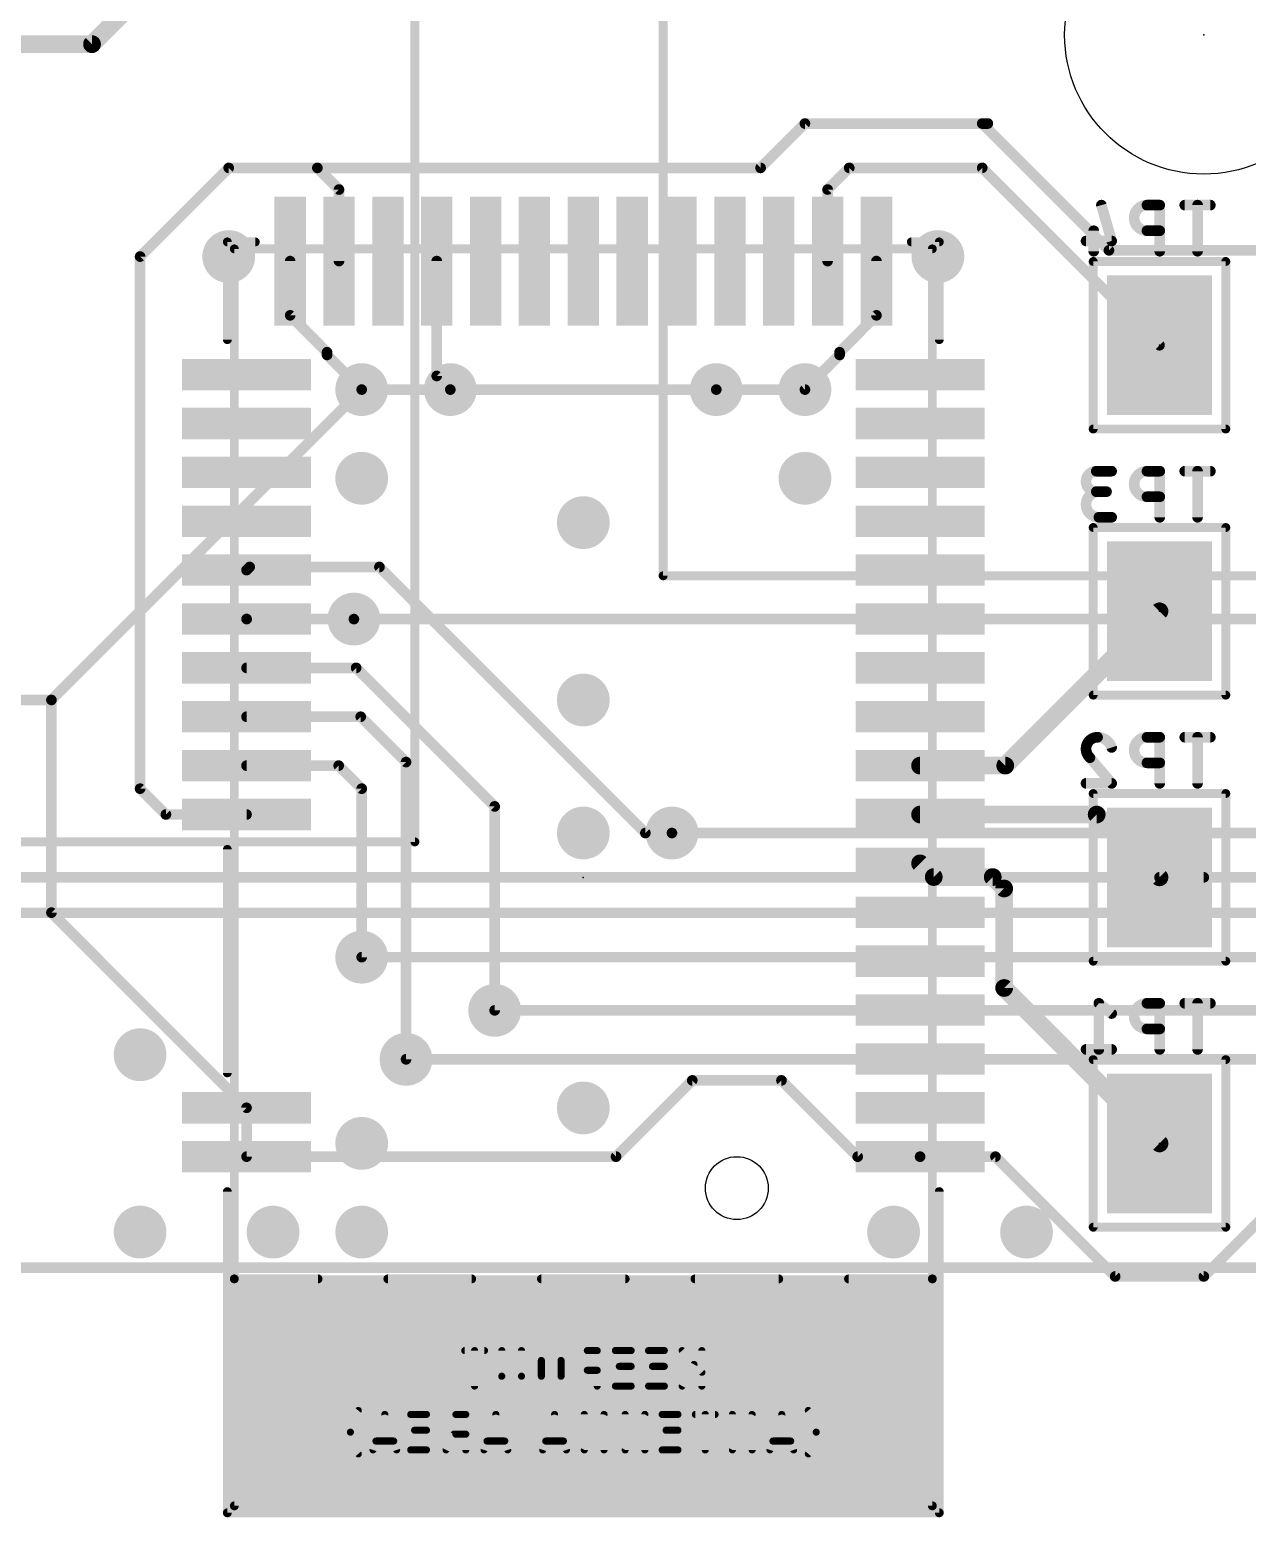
# Model space of a CAD drawing. Extents: x -5 to 151, y -26 to 100.
# Drawn here: x 14.29 to 31.74, y 1 to 22.3 of the extents above; entities that cross this region are included whole.
import ezdxf

# ---------------------------------------------------------------- set-up
doc = ezdxf.new("R2010")
doc.units = 0
for name, color, linetype in [('1', 12, 'CONTINUOUS'), ('16', 132, 'CONTINUOUS'), ('18', 110, 'CONTINUOUS'), ('20', 31, 'CONTINUOUS'), ('22', 253, 'CONTINUOUS'), ('23', 53, 'CONTINUOUS'), ('24', 53, 'CONTINUOUS'), ('26', 253, 'CONTINUOUS'), ('40', 132, 'CONTINUOUS'), ('51', 253, 'CONTINUOUS'), ('52', 253, 'CONTINUOUS')]:
    doc.layers.add(name, color=color, linetype=linetype)

# ---------------------------------------------------------------- blocks, each defined once
blk = doc.blocks.new('RECT')
blk.add_solid([(-0.5, -0.5), (0.5, -0.5), (-0.5, 0.5), (0.5, 0.5)])
blk = doc.blocks.new('ROUNDV')
at = {"const_width": 0.5}
blk.add_lwpolyline([(0, -0.25, 1), (0, 0.25, 1), (0, -0.25)], format="xyb", dxfattribs=at)

msp = doc.modelspace()

# ---------------------------------------------------------------- linework, layer by layer
at = {"layer": '1'}
for points, const_width in [([(16.0084, 22.9137), (15.1863, 22.0917)], 0.254), ([(15.1863, 22.0917), (9.3917, 22.0917)], 0.254), ([(19.05, 17.145), (14.605, 12.7)], 0.1524), ([(18.9384, 13.8584), (32.766, 13.8584)], 0.1524), ([(14.605, 12.7), (4.445, 12.7)], 0.1524), ([(52.451, 10.795), (23.495, 10.795)], 0.1524), ([(3.81, 10.16), (52.07, 10.16)], 0.1524), ([(51.689, 9.652), (3.81, 9.652)], 0.1524), ([(51.435, 9.017), (19.05, 9.017)], 0.1524), ([(51.435, 8.255), (20.955, 8.255)], 0.1524), ([(51.2468, 7.5542), (19.685, 7.5542)], 0.1524)]:
    msp.add_lwpolyline(points, dxfattribs=dict(at, const_width=const_width))
for points, const_width in [([(15.1414, 22.1366, 1), (15.2312, 22.0467)], 0.127), ([(15.1863, 22.0282, 1), (15.1863, 22.1552)], 0.127), ([(19.0769, 17.1181, 1), (19.0231, 17.1719)], 0.0762), ([(18.9384, 13.8965, 1), (18.9384, 13.8203)], 0.0762), ([(14.5781, 12.7269, 1), (14.6319, 12.6731)], 0.0762), ([(14.605, 12.6619, 1), (14.605, 12.7381)], 0.0762), ([(23.495, 10.8331, 1), (23.495, 10.7569)], 0.0762), ([(19.05, 9.0551, 1), (19.05, 8.9789)], 0.0762), ([(20.955, 8.2931, 1), (20.955, 8.2169)], 0.0762), ([(19.685, 7.5923, 1), (19.685, 7.5161)], 0.0762)]:
    msp.add_lwpolyline(points, format="xyb", dxfattribs=dict(at, const_width=const_width))
at = {"layer": '16'}
for points, const_width in [([(24.765, 20.32), (25.4, 20.955)], 0.1524), ([(25.4, 20.955), (27.94, 20.955)], 0.1524), ([(28.0206, 20.955), (27.94, 20.955)], 0.1524), ([(27.94, 20.955), (29.7561, 19.1389)], 0.1524), ([(17.145, 20.32), (15.875, 19.05)], 0.1524), ([(17.145, 20.32), (18.415, 20.32)], 0.1524), ([(18.725, 20.01), (18.415, 20.32)], 0.1524), ([(18.415, 20.32), (24.765, 20.32)], 0.1524), ([(26.035, 20.32), (25.725, 20.01)], 0.1524), ([(27.94, 20.32), (26.035, 20.32)], 0.1524), ([(30.48, 17.78), (27.94, 20.32)], 0.1524), ([(18.725, 18.985), (18.725, 20.01)], 0.1524), ([(25.725, 20.01), (25.725, 18.985)], 0.1524), ([(29.7561, 19.1389), (32.3933, 19.1389)], 0.1524), ([(15.875, 19.05), (15.875, 11.43)], 0.1524), ([(18.025, 18.2083), (18.025, 18.985)], 0.1524), ([(20.125, 17.34), (20.125, 18.985)], 0.1524), ([(26.425, 18.2083), (26.425, 18.985)], 0.1524), ([(18.5536, 17.6797), (18.025, 18.2083)], 0.1524), ([(25.8964, 17.6797), (26.425, 18.2083)], 0.1524), ([(18.5536, 17.6414), (18.5536, 17.6797)], 0.1524), ([(19.05, 17.145), (18.5536, 17.6414)], 0.1524), ([(25.4, 17.145), (25.8964, 17.6414)], 0.1524), ([(25.8964, 17.6414), (25.8964, 17.6797)], 0.1524), ([(20.32, 17.145), (20.125, 17.34)], 0.1524), ([(19.05, 17.145), (20.32, 17.145)], 0.1524), ([(20.32, 17.145), (24.13, 17.145)], 0.1524), ([(24.13, 17.145), (25.4, 17.145)], 0.1524), ([(17.445, 14.605), (17.4, 14.56)], 0.1524), ([(19.304, 14.605), (17.445, 14.605)], 0.1524), ([(23.114, 10.795), (19.304, 14.605)], 0.1524), ([(30.48, 13.97), (28.27, 11.76)], 0.254), ([(17.4016, 13.8584), (17.4, 13.86)], 0.1524), ([(18.9384, 13.8584), (17.4016, 13.8584)], 0.1524), ([(18.971, 13.16), (17.4, 13.16)], 0.1524), ([(20.955, 11.176), (18.971, 13.16)], 0.1524), ([(14.605, 9.655), (14.605, 12.7)], 0.1524), ([(19.036, 12.46), (17.4, 12.46)], 0.1524), ([(19.685, 11.811), (19.036, 12.46)], 0.1524), ([(18.72, 11.76), (17.4, 11.76)], 0.1524), ([(19.05, 11.43), (18.72, 11.76)], 0.1524), ([(19.685, 7.5542), (19.685, 11.811)], 0.1524), ([(28.27, 11.76), (27.05, 11.76)], 0.254), ([(16.245, 11.06), (15.875, 11.43)], 0.1524), ([(19.05, 9.017), (19.05, 11.43)], 0.1524), ([(17.4, 11.06), (16.245, 11.06)], 0.1524), ([(20.955, 8.255), (20.955, 11.176)], 0.1524), ([(29.58, 11.06), (27.05, 11.06)], 0.254), ([(30.48, 10.16), (29.58, 11.06)], 0.254), ([(23.495, 10.795), (23.114, 10.795)], 0.1524), ([(27.2456, 10.1644), (27.05, 10.36)], 0.254), ([(28.0907, 10.1644), (27.2456, 10.1644)], 0.254), ([(28.2544, 10.0007), (28.0907, 10.1644)], 0.254), ([(31.115, 10.16), (30.48, 10.16)], 0.1524), ([(32.0576, 10.16), (30.48, 10.16)], 0.1524), ([(28.2544, 8.5756), (28.2544, 10.0007)], 0.254), ([(17.4, 6.86), (14.605, 9.655)], 0.1524), ([(30.48, 6.35), (28.2544, 8.5756)], 0.254), ([(23.7862, 7.2522), (22.694, 6.16)], 0.1524), ([(25.0638, 7.2522), (23.7862, 7.2522)], 0.1524), ([(26.156, 6.16), (25.0638, 7.2522)], 0.1524), ([(17.4, 6.86), (17.4, 6.16)], 0.1524), ([(33.0835, 6.4135), (31.115, 4.445)], 0.1524), ([(22.694, 6.16), (17.4, 6.16)], 0.1524), ([(27.05, 6.16), (26.156, 6.16)], 0.1524), ([(28.13, 6.16), (27.05, 6.16)], 0.1524), ([(29.845, 4.445), (28.13, 6.16)], 0.1524), ([(0, 4.572), (82.55, 4.572)], 0.1524), ([(31.115, 4.445), (29.845, 4.445)], 0.1524)]:
    msp.add_lwpolyline(points, dxfattribs=dict(at, const_width=const_width))
for points, const_width in [([(25.4, 20.9931, 1), (25.4, 20.9169)], 0.0762), ([(25.4269, 20.9281, 1), (25.3731, 20.9819)], 0.0762), ([(27.94, 20.9931, 1), (27.94, 20.9169)], 0.0762), ([(27.9669, 20.9819, 1), (27.9131, 20.9281)], 0.0762), ([(27.94, 20.9169, 1), (27.94, 20.9931)], 0.0762), ([(28.0206, 20.9169, 1), (28.0206, 20.9931)], 0.0762), ([(17.145, 20.3581, 1), (17.145, 20.2819)], 0.0762), ([(17.1719, 20.2931, 1), (17.1181, 20.3469)], 0.0762), ([(18.415, 20.3581, 1), (18.415, 20.2819)], 0.0762), ([(18.4419, 20.3469, 1), (18.3881, 20.2931)], 0.0762), ([(18.415, 20.2819, 1), (18.415, 20.3581)], 0.0762), ([(24.7381, 20.3469, 1), (24.7919, 20.2931)], 0.0762), ([(24.765, 20.2819, 1), (24.765, 20.3581)], 0.0762), ([(26.035, 20.3581, 1), (26.035, 20.2819)], 0.0762), ([(26.0619, 20.2931, 1), (26.0081, 20.3469)], 0.0762), ([(27.9669, 20.3469, 1), (27.9131, 20.2931)], 0.0762), ([(27.94, 20.2819, 1), (27.94, 20.3581)], 0.0762), ([(18.7631, 20.01, 1), (18.6869, 20.01)], 0.0762), ([(18.6981, 19.9831, 1), (18.7519, 20.0369)], 0.0762), ([(25.7631, 20.01, 1), (25.6869, 20.01)], 0.0762), ([(25.6981, 20.0369, 1), (25.7519, 19.9831)], 0.0762), ([(29.7561, 19.177, 1), (29.7561, 19.1008)], 0.0762), ([(29.7292, 19.112, 1), (29.783, 19.1658)], 0.0762), ([(15.9131, 19.05, 1), (15.8369, 19.05)], 0.0762), ([(15.8481, 19.0769, 1), (15.9019, 19.0231)], 0.0762), ([(18.0631, 18.985, 1), (17.9869, 18.985)], 0.0762), ([(18.6869, 18.985, 1), (18.7631, 18.985)], 0.0762), ([(20.1631, 18.985, 1), (20.0869, 18.985)], 0.0762), ([(25.6869, 18.985, 1), (25.7631, 18.985)], 0.0762), ([(26.4631, 18.985, 1), (26.3869, 18.985)], 0.0762), ([(18.0519, 18.2352, 1), (17.9981, 18.1813)], 0.0762), ([(17.9869, 18.2083, 1), (18.0631, 18.2083)], 0.0762), ([(26.3869, 18.2083, 1), (26.4631, 18.2083)], 0.0762), ([(26.4519, 18.1813, 1), (26.3981, 18.2352)], 0.0762), ([(18.5917, 17.6797, 1), (18.5155, 17.6797)], 0.0762), ([(18.5805, 17.6683, 1), (18.5267, 17.6145)], 0.0762), ([(18.5267, 17.6527, 1), (18.5805, 17.7066)], 0.0762), ([(25.9345, 17.6797, 1), (25.8583, 17.6797)], 0.0762), ([(25.8695, 17.7066, 1), (25.9233, 17.6527)], 0.0762), ([(25.9233, 17.6145, 1), (25.8695, 17.6683)], 0.0762), ([(30.4531, 17.7531, 1), (30.5069, 17.8069)], 0.0762), ([(18.5155, 17.6414, 1), (18.5917, 17.6414)], 0.0762), ([(25.8583, 17.6414, 1), (25.9345, 17.6414)], 0.0762), ([(20.0869, 17.34, 1), (20.1631, 17.34)], 0.0762), ([(20.1519, 17.3669, 1), (20.0981, 17.3131)], 0.0762), ([(19.05, 17.1831, 1), (19.05, 17.1069)], 0.0762), ([(19.0231, 17.1181, 1), (19.0769, 17.1719)], 0.0762), ([(20.32, 17.1831, 1), (20.32, 17.1069)], 0.0762), ([(20.2931, 17.1181, 1), (20.3469, 17.1719)], 0.0762), ([(20.32, 17.1069, 1), (20.32, 17.1831)], 0.0762), ([(24.13, 17.1831, 1), (24.13, 17.1069)], 0.0762), ([(24.13, 17.1069, 1), (24.13, 17.1831)], 0.0762), ([(25.3731, 17.1719, 1), (25.4269, 17.1181)], 0.0762), ([(25.4, 17.1069, 1), (25.4, 17.1831)], 0.0762), ([(17.3731, 14.5869, 1), (17.4269, 14.5331)], 0.0762), ([(17.445, 14.6431, 1), (17.445, 14.5669)], 0.0762), ([(17.4719, 14.5781, 1), (17.4181, 14.6319)], 0.0762), ([(19.3309, 14.6319, 1), (19.2771, 14.5781)], 0.0762), ([(19.304, 14.5669, 1), (19.304, 14.6431)], 0.0762), ([(30.5249, 13.9251, 1), (30.4351, 14.0149)], 0.127), ([(17.4269, 13.8869, 1), (17.3731, 13.8331)], 0.0762), ([(17.4016, 13.8965, 1), (17.4016, 13.8203)], 0.0762), ([(17.3746, 13.8315, 1), (17.4285, 13.8854)], 0.0762), ([(18.9384, 13.8203, 1), (18.9384, 13.8965)], 0.0762), ([(17.4, 13.1981, 1), (17.4, 13.1219)], 0.0762), ([(18.9979, 13.1869, 1), (18.9441, 13.1331)], 0.0762), ([(18.971, 13.1219, 1), (18.971, 13.1981)], 0.0762), ([(14.6431, 12.7, 1), (14.5669, 12.7)], 0.0762), ([(17.4, 12.4981, 1), (17.4, 12.4219)], 0.0762), ([(19.0629, 12.4869, 1), (19.0091, 12.4331)], 0.0762), ([(19.036, 12.4219, 1), (19.036, 12.4981)], 0.0762), ([(17.4, 11.7981, 1), (17.4, 11.7219)], 0.0762), ([(18.7469, 11.7869, 1), (18.6931, 11.7331)], 0.0762), ([(18.72, 11.7219, 1), (18.72, 11.7981)], 0.0762), ([(19.7231, 11.811, 1), (19.6469, 11.811)], 0.0762), ([(19.6581, 11.7841, 1), (19.7119, 11.8379)], 0.0762), ([(27.05, 11.8235, 1), (27.05, 11.6965)], 0.127), ([(28.2251, 11.8049, 1), (28.3149, 11.7151)], 0.127), ([(28.27, 11.6965, 1), (28.27, 11.8235)], 0.127), ([(15.9019, 11.4569, 1), (15.8481, 11.4031)], 0.0762), ([(19.0881, 11.43, 1), (19.0119, 11.43)], 0.0762), ([(15.8369, 11.43, 1), (15.9131, 11.43)], 0.0762), ([(19.0231, 11.4031, 1), (19.0769, 11.4569)], 0.0762), ([(16.245, 11.0981, 1), (16.245, 11.0219)], 0.0762), ([(16.2181, 11.0331, 1), (16.2719, 11.0869)], 0.0762), ([(17.4, 11.0219, 1), (17.4, 11.0981)], 0.0762), ([(20.9931, 11.176, 1), (20.9169, 11.176)], 0.0762), ([(20.9281, 11.1491, 1), (20.9819, 11.2029)], 0.0762), ([(27.05, 11.1235, 1), (27.05, 10.9965)], 0.127), ([(29.6249, 11.1049, 1), (29.5351, 11.0151)], 0.127), ([(29.58, 10.9965, 1), (29.58, 11.1235)], 0.127), ([(23.114, 10.8331, 1), (23.114, 10.7569)], 0.0762), ([(23.495, 10.7569, 1), (23.495, 10.8331)], 0.0762), ([(23.0871, 10.7681, 1), (23.1409, 10.8219)], 0.0762), ([(27.0949, 10.4049, 1), (27.0051, 10.3151)], 0.127), ([(27.2456, 10.2279, 1), (27.2456, 10.1009)], 0.127), ([(27.2007, 10.1195, 1), (27.2905, 10.2093)], 0.127), ([(28.1356, 10.2093, 1), (28.0458, 10.1195)], 0.127), ([(28.0907, 10.1009, 1), (28.0907, 10.2279)], 0.127), ([(30.4351, 10.1151, 1), (30.5249, 10.2049)], 0.127), ([(30.48, 10.1981, 1), (30.48, 10.1219)], 0.0762), ([(30.48, 10.1981, 1), (30.48, 10.1219)], 0.0762), ([(31.115, 10.1219, 1), (31.115, 10.1981)], 0.0762), ([(28.3179, 10.0007, 1), (28.1909, 10.0007)], 0.127), ([(28.2095, 9.9558, 1), (28.2993, 10.0456)], 0.127), ([(14.5669, 9.655, 1), (14.6431, 9.655)], 0.0762), ([(14.6319, 9.6819, 1), (14.5781, 9.6281)], 0.0762), ([(19.0119, 9.017, 1), (19.0881, 9.017)], 0.0762), ([(28.2993, 8.6205, 1), (28.2095, 8.5307)], 0.127), ([(28.1909, 8.5756, 1), (28.3179, 8.5756)], 0.127), ([(20.9169, 8.255, 1), (20.9931, 8.255)], 0.0762), ([(19.6469, 7.5542, 1), (19.7231, 7.5542)], 0.0762), ([(23.7862, 7.2903, 1), (23.7862, 7.2141)], 0.0762), ([(23.8131, 7.2253, 1), (23.7593, 7.2791)], 0.0762), ([(25.0907, 7.2791, 1), (25.0369, 7.2253)], 0.0762), ([(25.0638, 7.2141, 1), (25.0638, 7.2903)], 0.0762), ([(17.4381, 6.86, 1), (17.3619, 6.86)], 0.0762), ([(17.3731, 6.8331, 1), (17.4269, 6.8869)], 0.0762), ([(30.4351, 6.3051, 1), (30.5249, 6.3949)], 0.127), ([(17.4, 6.1981, 1), (17.4, 6.1219)], 0.0762), ([(17.3619, 6.16, 1), (17.4381, 6.16)], 0.0762), ([(22.6671, 6.1869, 1), (22.7209, 6.1331)], 0.0762), ([(22.694, 6.1219, 1), (22.694, 6.1981)], 0.0762), ([(26.156, 6.1981, 1), (26.156, 6.1219)], 0.0762), ([(26.1291, 6.1331, 1), (26.1829, 6.1869)], 0.0762), ([(27.05, 6.1981, 1), (27.05, 6.1219)], 0.0762), ([(27.05, 6.1219, 1), (27.05, 6.1981)], 0.0762), ([(28.1569, 6.1869, 1), (28.1031, 6.1331)], 0.0762), ([(28.13, 6.1219, 1), (28.13, 6.1981)], 0.0762), ([(29.845, 4.4831, 1), (29.845, 4.4069)], 0.0762), ([(29.8181, 4.4181, 1), (29.8719, 4.4719)], 0.0762), ([(31.0881, 4.4719, 1), (31.1419, 4.4181)], 0.0762), ([(31.115, 4.4069, 1), (31.115, 4.4831)], 0.0762)]:
    msp.add_lwpolyline(points, format="xyb", dxfattribs=dict(at, const_width=const_width))
at = {"layer": '20'}
for centre, radius in [((31.115, 22.225), 1.9939), ((24.425, 5.71), 0.45)]:
    msp.add_circle(centre, radius, dxfattribs=at)
at = {"layer": '22', "const_width": 0.127}
for points in [[(17.125, 17.86), (17.125, 19.26)], [(17.125, 19.26), (17.525, 19.26)], [(26.925, 19.26), (27.325, 19.26)], [(27.325, 19.26), (27.325, 17.86)], [(31.43, 18.98), (29.53, 18.98)], [(29.53, 18.98), (29.53, 16.58)], [(31.43, 16.58), (31.43, 18.98)], [(29.53, 16.58), (31.43, 16.58)], [(31.43, 15.17), (29.53, 15.17)], [(29.53, 15.17), (29.53, 12.77)], [(31.43, 12.77), (31.43, 15.17)], [(29.53, 12.77), (31.43, 12.77)], [(31.43, 11.36), (29.53, 11.36)], [(29.53, 11.36), (29.53, 8.96)], [(31.43, 8.96), (31.43, 11.36)], [(17.125, 7.36), (17.125, 10.56)], [(29.53, 8.96), (31.43, 8.96)], [(31.43, 7.55), (29.53, 7.55)], [(29.53, 7.55), (29.53, 5.15)], [(31.43, 5.15), (31.43, 7.55)], [(17.125, 5.66), (17.125, 1.06)], [(27.325, 1.06), (27.325, 5.66)], [(29.53, 5.15), (31.43, 5.15)], [(17.125, 1.06), (27.325, 1.06)]]:
    msp.add_lwpolyline(points, dxfattribs=at)
at = {"layer": '22', "const_width": 0.0635}
for points in [[(17.125, 19.2918, 1), (17.125, 19.2283)], [(17.1567, 19.26, 1), (17.0933, 19.26)], [(17.525, 19.2283, 1), (17.525, 19.2918)], [(26.925, 19.2918, 1), (26.925, 19.2283)], [(27.3568, 19.26, 1), (27.2933, 19.26)], [(27.325, 19.2283, 1), (27.325, 19.2918)], [(29.53, 19.0117, 1), (29.53, 18.9483)], [(29.5617, 18.98, 1), (29.4983, 18.98)], [(31.4618, 18.98, 1), (31.3983, 18.98)], [(31.43, 18.9483, 1), (31.43, 19.0117)], [(17.0933, 17.86, 1), (17.1567, 17.86)], [(27.2933, 17.86, 1), (27.3568, 17.86)], [(29.53, 16.6118, 1), (29.53, 16.5483)], [(31.43, 16.5483, 1), (31.43, 16.6118)], [(29.4983, 16.58, 1), (29.5617, 16.58)], [(31.3983, 16.58, 1), (31.4618, 16.58)], [(29.53, 15.2018, 1), (29.53, 15.1382)], [(29.5617, 15.17, 1), (29.4983, 15.17)], [(31.4618, 15.17, 1), (31.3983, 15.17)], [(31.43, 15.1382, 1), (31.43, 15.2018)], [(29.53, 12.8018, 1), (29.53, 12.7383)], [(29.4983, 12.77, 1), (29.5617, 12.77)], [(31.3983, 12.77, 1), (31.4618, 12.77)], [(31.43, 12.7383, 1), (31.43, 12.8018)], [(29.53, 11.3918, 1), (29.53, 11.3283)], [(29.5617, 11.36, 1), (29.4983, 11.36)], [(31.4618, 11.36, 1), (31.3983, 11.36)], [(31.43, 11.3283, 1), (31.43, 11.3918)], [(17.1567, 10.56, 1), (17.0933, 10.56)], [(29.53, 8.9918, 1), (29.53, 8.9283)], [(29.4983, 8.96, 1), (29.5617, 8.96)], [(31.3983, 8.96, 1), (31.4618, 8.96)], [(31.43, 8.9283, 1), (31.43, 8.9918)], [(29.53, 7.5818, 1), (29.53, 7.5183)], [(29.5617, 7.55, 1), (29.4983, 7.55)], [(31.4618, 7.55, 1), (31.3983, 7.55)], [(31.43, 7.5183, 1), (31.43, 7.5818)], [(17.0933, 7.36, 1), (17.1567, 7.36)], [(17.1567, 5.66, 1), (17.0933, 5.66)], [(27.3568, 5.66, 1), (27.2933, 5.66)], [(29.53, 5.1818, 1), (29.53, 5.1183)], [(29.4983, 5.15, 1), (29.5617, 5.15)], [(31.3983, 5.15, 1), (31.4618, 5.15)], [(31.43, 5.1183, 1), (31.43, 5.1818)], [(17.125, 1.0917, 1), (17.125, 1.0283)], [(17.0933, 1.06, 1), (17.1567, 1.06)], [(27.2933, 1.06, 1), (27.3568, 1.06)], [(27.325, 1.0283, 1), (27.325, 1.0917)]]:
    msp.add_lwpolyline(points, format="xyb", dxfattribs=at)
at = {"layer": '23'}
msp.add_point((31.115, 22.225), dxfattribs=at)
at = {"layer": '24'}
for p in [(30.48, 17.78), (30.48, 13.97), (22.225, 10.16), (30.48, 10.16), (30.48, 6.35)]:
    msp.add_point(p, dxfattribs=at)
at = {"layer": '26'}
for points, const_width in [([(29.6844, 19.7971, 1), (29.6111, 19.7761)], 0.0762), ([(30.3001, 19.7866, 1), (30.3001, 19.4197)], 0.1524), ([(30.3001, 19.8247, 1), (30.3001, 19.7485)], 0.0762), ([(30.3001, 19.7485, 1), (30.3001, 19.8247)], 0.0762), ([(30.5216, 19.7866, 1), (30.4454, 19.7866)], 0.0762), ([(30.4835, 19.7485, 1), (30.4835, 19.8247)], 0.0762), ([(30.8419, 19.8247, 1), (30.8419, 19.7485)], 0.0762), ([(31.0635, 19.7866, 1), (30.9873, 19.7866)], 0.0762), ([(31.2088, 19.7485, 1), (31.2088, 19.8247)], 0.0762), ([(29.5758, 19.4197, 1), (29.4996, 19.4197)], 0.0762), ([(30.3001, 19.4578, 1), (30.3001, 19.3816)], 0.0762), ([(30.3001, 19.3816, 1), (30.3001, 19.4578)], 0.0762), ([(30.4835, 19.3816, 1), (30.4835, 19.4578)], 0.0762), ([(29.4276, 19.3111, 1), (29.4276, 19.2349)], 0.0762), ([(29.7579, 19.2625, 1), (29.8312, 19.2834)], 0.0762), ([(29.7945, 19.2349, 1), (29.7945, 19.3111)], 0.0762), ([(29.4996, 19.1262, 1), (29.5758, 19.1262)], 0.0762), ([(30.4454, 19.1262, 1), (30.5216, 19.1262)], 0.0762), ([(30.9873, 19.1262, 1), (31.0635, 19.1262)], 0.0762), ([(29.5744, 15.9766, 1), (29.5744, 15.6831)], 0.1524), ([(29.5744, 16.0147, 1), (29.5744, 15.9385)], 0.0762), ([(29.5744, 15.9385, 1), (29.5744, 16.0147)], 0.0762), ([(29.7945, 15.9385, 1), (29.7945, 16.0147)], 0.0762), ([(30.3001, 15.9766, 1), (30.3001, 15.6097)], 0.1524), ([(30.3001, 16.0147, 1), (30.3001, 15.9385)], 0.0762), ([(30.3001, 15.9385, 1), (30.3001, 16.0147)], 0.0762), ([(30.5216, 15.9766, 1), (30.4454, 15.9766)], 0.0762), ([(30.4835, 15.9385, 1), (30.4835, 16.0147)], 0.0762), ([(30.8419, 16.0147, 1), (30.8419, 15.9385)], 0.0762), ([(31.0635, 15.9766, 1), (30.9873, 15.9766)], 0.0762), ([(31.2088, 15.9385, 1), (31.2088, 16.0147)], 0.0762), ([(29.6111, 15.6831, 1), (29.6111, 15.3162)], 0.1524), ([(29.5744, 15.7212, 1), (29.5744, 15.645)], 0.0762), ([(29.5744, 15.645, 1), (29.5744, 15.7212)], 0.0762), ([(29.6111, 15.645, 1), (29.6111, 15.7212)], 0.0762), ([(29.7212, 15.645, 1), (29.7212, 15.7212)], 0.0762), ([(30.3001, 15.6478, 1), (30.3001, 15.5716)], 0.0762), ([(30.3001, 15.5716, 1), (30.3001, 15.6478)], 0.0762), ([(30.4835, 15.5716, 1), (30.4835, 15.6478)], 0.0762), ([(29.6111, 15.3543, 1), (29.6111, 15.2781)], 0.0762), ([(29.6111, 15.2781, 1), (29.6111, 15.3543)], 0.0762), ([(29.7945, 15.2781, 1), (29.7945, 15.3543)], 0.0762), ([(30.4454, 15.3162, 1), (30.5216, 15.3162)], 0.0762), ([(30.9873, 15.3162, 1), (31.0635, 15.3162)], 0.0762), ([(29.5927, 12.1666, 0.4142), (29.4276, 12.0015)], 0.1524), ([(29.7945, 12.0198, 0.3252), (29.5927, 12.1666)], 0.1524), ([(29.5927, 12.2047, 1), (29.5927, 12.1285)], 0.0762), ([(29.5927, 12.1285, 1), (29.5927, 12.2047)], 0.0762), ([(30.3001, 12.1666, 1), (30.3001, 11.7997)], 0.1524), ([(30.3001, 12.2047, 1), (30.3001, 12.1285)], 0.0762), ([(30.3001, 12.1285, 1), (30.3001, 12.2047)], 0.0762), ([(30.5216, 12.1666, 1), (30.4454, 12.1666)], 0.0762), ([(30.4835, 12.1285, 1), (30.4835, 12.2047)], 0.0762), ([(30.8419, 12.2047, 1), (30.8419, 12.1285)], 0.0762), ([(31.0635, 12.1666, 1), (30.9873, 12.1666)], 0.0762), ([(31.2088, 12.1285, 1), (31.2088, 12.2047)], 0.0762), ([(29.4276, 12.0015, 0.2053), (29.4827, 11.8731)], 0.1524), ([(29.4657, 12.0015, 1), (29.3895, 12.0015)], 0.0762), ([(29.3895, 12.0015, 1), (29.4657, 12.0015)], 0.0762), ([(29.5117, 11.8978, 1), (29.4536, 11.8484)], 0.0762), ([(29.4564, 11.8455, 1), (29.509, 11.9007)], 0.0762), ([(29.7583, 12.0081, 1), (29.8308, 12.0316)], 0.0762), ([(30.3001, 11.8378, 1), (30.3001, 11.7616)], 0.0762), ([(30.3001, 11.7616, 1), (30.3001, 11.8378)], 0.0762), ([(30.4835, 11.7616, 1), (30.4835, 11.8378)], 0.0762), ([(29.4276, 11.5443, 1), (29.4276, 11.4681)], 0.0762), ([(29.7655, 11.4815, 1), (29.8236, 11.5309)], 0.0762), ([(29.7945, 11.4681, 1), (29.7945, 11.5443)], 0.0762), ([(30.4454, 11.5062, 1), (30.5216, 11.5062)], 0.0762), ([(30.9873, 11.5062, 1), (31.0635, 11.5062)], 0.0762), ([(29.6349, 8.3864, 1), (29.5873, 8.3268)], 0.0762), ([(29.6492, 8.3566, 1), (29.573, 8.3566)], 0.0762), ([(30.3001, 8.3566, 1), (30.3001, 7.9897)], 0.1524), ([(30.3001, 8.3947, 1), (30.3001, 8.3185)], 0.0762), ([(30.3001, 8.3185, 1), (30.3001, 8.3947)], 0.0762), ([(30.5216, 8.3566, 1), (30.4454, 8.3566)], 0.0762), ([(30.4835, 8.3185, 1), (30.4835, 8.3947)], 0.0762), ([(30.8419, 8.3947, 1), (30.8419, 8.3185)], 0.0762), ([(31.0635, 8.3566, 1), (30.9873, 8.3566)], 0.0762), ([(31.2088, 8.3185, 1), (31.2088, 8.3947)], 0.0762), ([(29.7707, 8.1801, 1), (29.8183, 8.2396)], 0.0762), ([(30.3001, 8.0278, 1), (30.3001, 7.9516)], 0.0762), ([(30.3001, 7.9516, 1), (30.3001, 8.0278)], 0.0762), ([(30.4835, 7.9516, 1), (30.4835, 8.0278)], 0.0762), ([(29.4276, 7.7343, 1), (29.4276, 7.6581)], 0.0762), ([(29.573, 7.6962, 1), (29.6492, 7.6962)], 0.0762), ([(29.7945, 7.6581, 1), (29.7945, 7.7343)], 0.0762), ([(30.4454, 7.6962, 1), (30.5216, 7.6962)], 0.0762), ([(30.9873, 7.6962, 1), (31.0635, 7.6962)], 0.0762)]:
    msp.add_lwpolyline(points, format="xyb", dxfattribs=dict(at, const_width=const_width))
at = {"layer": '26', "const_width": 0.1524}
for points in [[(29.6478, 19.7866), (29.7945, 19.273)], [(30.4835, 19.7866), (30.3001, 19.7866)], [(30.4835, 19.1262), (30.4835, 19.7866)], [(31.2088, 19.7866), (30.8419, 19.7866)], [(31.0254, 19.1262), (31.0254, 19.7866)], [(29.5377, 19.4197), (29.5377, 19.1262)], [(30.3001, 19.4197), (30.4835, 19.4197)], [(29.7945, 19.273), (29.4276, 19.273)], [(29.7945, 15.9766), (29.5744, 15.9766)], [(30.4835, 15.9766), (30.3001, 15.9766)], [(30.4835, 15.3162), (30.4835, 15.9766)], [(31.2088, 15.9766), (30.8419, 15.9766)], [(31.0254, 15.3162), (31.0254, 15.9766)], [(29.5744, 15.6831), (29.7212, 15.6831)], [(30.3001, 15.6097), (30.4835, 15.6097)], [(29.7945, 15.3162), (29.6111, 15.3162)], [(30.4835, 12.1666), (30.3001, 12.1666)], [(30.4835, 11.5062), (30.4835, 12.1666)], [(31.2088, 12.1666), (30.8419, 12.1666)], [(31.0254, 11.5062), (31.0254, 12.1666)], [(29.4827, 11.8731), (29.7945, 11.5062)], [(30.3001, 11.7997), (30.4835, 11.7997)], [(29.7945, 11.5062), (29.4276, 11.5062)], [(29.7945, 8.2098), (29.6111, 8.3566)], [(29.6111, 8.3566), (29.6111, 7.6962)], [(30.4835, 8.3566), (30.3001, 8.3566)], [(30.4835, 7.6962), (30.4835, 8.3566)], [(31.2088, 8.3566), (30.8419, 8.3566)], [(31.0254, 7.6962), (31.0254, 8.3566)], [(30.3001, 7.9897), (30.4835, 7.9897)], [(29.7945, 7.6962), (29.4276, 7.6962)]]:
    msp.add_lwpolyline(points, dxfattribs=at)
at = {"layer": '51', "const_width": 0.127}
for points in [[(23.368, 14.478), (23.368, 29.972)], [(19.812, 26.162), (19.812, 10.668)], [(38.862, 14.478), (23.368, 14.478)], [(19.812, 10.668), (4.318, 10.668)]]:
    msp.add_lwpolyline(points, dxfattribs=at)
at = {"layer": '51', "const_width": 0.0635}
for points in [[(23.368, 14.5098, 1), (23.368, 14.4463)], [(23.3363, 14.478, 1), (23.3998, 14.478)], [(19.7803, 10.668, 1), (19.8438, 10.668)], [(19.812, 10.6363, 1), (19.812, 10.6998)]]:
    msp.add_lwpolyline(points, format="xyb", dxfattribs=at)
at = {"layer": '52'}
for points, const_width in [([(27.225, 19.16), (17.225, 19.16)], 0.127), ([(17.225, 19.16), (17.225, 4.41)], 0.127), ([(27.225, 4.41), (27.225, 19.16)], 0.127), ([(17.225, 4.41), (17.225, 1.16)], 0.127), ([(17.225, 4.41), (18.425, 4.41)], 0.127), ([(19.425, 4.41), (20.625, 4.41)], 0.127), ([(21.625, 4.41), (22.825, 4.41)], 0.127), ([(23.825, 4.41), (25.025, 4.41)], 0.127), ([(26.025, 4.41), (27.225, 4.41)], 0.127), ([(27.225, 1.16), (27.225, 4.41)], 0.127), ([(20.8088, 3.3832), (20.5265, 3.3832)], 0.1016), ([(20.6677, 2.8752), (20.6677, 3.3832)], 0.1016), ([(21.0569, 3.0163), (21.0569, 3.3832)], 0.1016), ([(21.3391, 3.3832), (21.3391, 3.0163)], 0.1016), ([(22.4239, 3.3832), (22.2827, 3.3832)], 0.1016), ([(22.4239, 2.8752), (22.4239, 3.3832)], 0.1016), ([(22.9102, 3.3832), (22.6844, 3.3832)], 0.1016), ([(22.9102, 2.8752), (22.9102, 3.3832)], 0.1016), ([(23.3857, 3.3832), (23.1599, 3.3832)], 0.1016), ([(23.3857, 2.8752), (23.3857, 3.3832)], 0.1016), ([(23.6412, 3.3832), (23.9235, 3.0728)], 0.1016), ([(23.9235, 2.8752), (23.9235, 3.3832)], 0.1016), ([(21.6238, 3.2421), (21.6238, 3.0163)], 0.1016), ([(21.906, 3.0163), (21.906, 3.2421)], 0.1016), ([(22.9102, 3.1574), (22.7409, 3.1574)], 0.1016), ([(23.3857, 3.1574), (23.2164, 3.1574)], 0.1016), ([(23.6412, 2.8752), (23.8106, 3.1856)], 0.1016), ([(22.2827, 3.101), (22.4239, 3.101)], 0.1016), ([(22.6844, 2.8752), (22.9102, 2.8752)], 0.1016), ([(23.1599, 2.8752), (23.3857, 2.8752)], 0.1016), ([(19.3812, 2.4688), (19.2119, 1.9608)], 0.1016), ([(19.5506, 1.9608), (19.3812, 2.4688)], 0.1016), ([(19.9779, 2.4688), (19.7521, 2.4688)], 0.1016), ([(19.9779, 1.9608), (19.9779, 2.4688)], 0.1016), ([(20.541, 2.4688), (20.3999, 2.4688)], 0.1016), ([(20.541, 1.9608), (20.541, 2.4688)], 0.1016), ([(20.9723, 2.4688), (20.8029, 1.9608)], 0.1016), ([(21.1416, 1.9608), (20.9723, 2.4688)], 0.1016), ([(21.8135, 2.4688), (21.6442, 1.9608)], 0.1016), ([(21.9829, 1.9608), (21.8135, 2.4688)], 0.1016), ([(22.5216, 2.4688), (22.2393, 1.9608)], 0.1016), ([(22.2393, 1.9608), (22.2393, 2.4688)], 0.1016), ([(22.5216, 1.9608), (22.5216, 2.4688)], 0.1016), ([(23.1068, 2.4688), (22.8246, 1.9608)], 0.1016), ([(22.8246, 1.9608), (22.8246, 2.4688)], 0.1016), ([(23.1068, 1.9608), (23.1068, 2.4688)], 0.1016), ([(23.5806, 2.4688), (23.3548, 2.4688)], 0.1016), ([(23.5806, 1.9608), (23.5806, 2.4688)], 0.1016), ([(24.1126, 2.4688), (23.8304, 2.4688)], 0.1016), ([(23.9715, 1.9608), (23.9715, 2.4688)], 0.1016), ([(24.643, 2.4688), (24.3607, 1.9608)], 0.1016), ([(24.3607, 1.9608), (24.3607, 2.4688)], 0.1016), ([(24.643, 1.9608), (24.643, 2.4688)], 0.1016), ([(25.0688, 2.4688), (24.8994, 1.9608)], 0.1016), ([(25.2381, 1.9608), (25.0688, 2.4688)], 0.1016), ([(19.2542, 2.0878), (19.5082, 2.0878)], 0.1016), ([(19.9779, 2.243), (19.8085, 2.243)], 0.1016), ([(20.2588, 1.9608), (20.3717, 2.1866)], 0.1016), ([(20.3999, 2.1866), (20.541, 2.1866)], 0.1016), ([(20.8453, 2.0878), (21.0993, 2.0878)], 0.1016), ([(21.6865, 2.0878), (21.9405, 2.0878)], 0.1016), ([(23.5806, 2.243), (23.4113, 2.243)], 0.1016), ([(24.9418, 2.0878), (25.1958, 2.0878)], 0.1016), ([(19.7521, 1.9608), (19.9779, 1.9608)], 0.1016), ([(23.3548, 1.9608), (23.5806, 1.9608)], 0.1016), ([(17.225, 1.16), (27.225, 1.16)], 0.127)]:
    msp.add_lwpolyline(points, dxfattribs=dict(at, const_width=const_width))
for points, const_width in [([(17.2568, 19.16, 1), (17.1933, 19.16)], 0.0635), ([(17.225, 19.1917, 1), (17.225, 19.1283)], 0.0635), ([(27.2568, 19.16, 1), (27.1933, 19.16)], 0.0635), ([(27.225, 19.1283, 1), (27.225, 19.1917)], 0.0635), ([(17.2568, 4.41, 1), (17.1933, 4.41)], 0.0635), ([(17.225, 4.4417, 1), (17.225, 4.3783)], 0.0635), ([(18.425, 4.3783, 1), (18.425, 4.4417)], 0.0635), ([(19.425, 4.4417, 1), (19.425, 4.3783)], 0.0635), ([(20.625, 4.3783, 1), (20.625, 4.4417)], 0.0635), ([(21.625, 4.4417, 1), (21.625, 4.3783)], 0.0635), ([(22.825, 4.3783, 1), (22.825, 4.4417)], 0.0635), ([(23.825, 4.4417, 1), (23.825, 4.3783)], 0.0635), ([(25.025, 4.3783, 1), (25.025, 4.4417)], 0.0635), ([(26.025, 4.4417, 1), (26.025, 4.3783)], 0.0635), ([(27.2568, 4.41, 1), (27.1933, 4.41)], 0.0635), ([(27.225, 4.3783, 1), (27.225, 4.4417)], 0.0635), ([(17.1933, 4.41, 1), (17.2568, 4.41)], 0.0635), ([(27.1933, 4.41, 1), (27.2568, 4.41)], 0.0635), ([(20.5265, 3.4086, 1), (20.5265, 3.3578)], 0.0508), ([(20.6931, 3.3832, 1), (20.6423, 3.3832)], 0.0508), ([(20.8088, 3.3578, 1), (20.8088, 3.4086)], 0.0508), ([(21.0823, 3.3832, 1), (21.0315, 3.3832)], 0.0508), ([(21.3645, 3.3832, 1), (21.3137, 3.3832)], 0.0508), ([(21.906, 3.2421, 1), (21.6238, 3.2421)], 0.1016), ([(22.2827, 3.3832, 1), (22.2827, 3.101)], 0.1016), ([(22.2827, 3.4086, 1), (22.2827, 3.3578)], 0.0508), ([(22.2827, 3.3578, 1), (22.2827, 3.4086)], 0.0508), ([(22.4493, 3.3832, 1), (22.3985, 3.3832)], 0.0508), ([(22.4239, 3.3578, 1), (22.4239, 3.4086)], 0.0508), ([(22.6844, 3.4086, 1), (22.6844, 3.3578)], 0.0508), ([(22.9356, 3.3832, 1), (22.8848, 3.3832)], 0.0508), ([(22.9102, 3.3578, 1), (22.9102, 3.4086)], 0.0508), ([(23.1599, 3.4086, 1), (23.1599, 3.3578)], 0.0508), ([(23.4111, 3.3832, 1), (23.3603, 3.3832)], 0.0508), ([(23.3857, 3.3578, 1), (23.3857, 3.4086)], 0.0508), ([(23.66, 3.4003, 1), (23.6224, 3.3661)], 0.0508), ([(23.9489, 3.3832, 1), (23.8981, 3.3832)], 0.0508), ([(21.6492, 3.2421, 1), (21.5984, 3.2421)], 0.0508), ([(21.5984, 3.2421, 1), (21.6492, 3.2421)], 0.0508), ([(21.9314, 3.2421, 1), (21.8806, 3.2421)], 0.0508), ([(21.8806, 3.2421, 1), (21.9314, 3.2421)], 0.0508), ([(22.7409, 3.1828, 1), (22.7409, 3.132)], 0.0508), ([(22.9102, 3.132, 1), (22.9102, 3.1828)], 0.0508), ([(23.2164, 3.1828, 1), (23.2164, 3.132)], 0.0508), ([(23.3857, 3.132, 1), (23.3857, 3.1828)], 0.0508), ([(23.8329, 3.1735, 1), (23.7883, 3.1978)], 0.0508), ([(21.0569, 3.0163, 1), (21.3391, 3.0163)], 0.1016), ([(21.0823, 3.0163, 1), (21.0315, 3.0163)], 0.0508), ([(21.0315, 3.0163, 1), (21.0823, 3.0163)], 0.0508), ([(21.3645, 3.0163, 1), (21.3137, 3.0163)], 0.0508), ([(21.3137, 3.0163, 1), (21.3645, 3.0163)], 0.0508), ([(21.6238, 3.0163, 1), (21.906, 3.0163)], 0.1016), ([(21.6492, 3.0163, 1), (21.5984, 3.0163)], 0.0508), ([(21.5984, 3.0163, 1), (21.6492, 3.0163)], 0.0508), ([(21.9314, 3.0163, 1), (21.8806, 3.0163)], 0.0508), ([(21.8806, 3.0163, 1), (21.9314, 3.0163)], 0.0508), ([(22.2827, 3.1264, 1), (22.2827, 3.0756)], 0.0508), ([(22.2827, 3.0756, 1), (22.2827, 3.1264)], 0.0508), ([(22.4239, 3.0756, 1), (22.4239, 3.1264)], 0.0508), ([(23.9047, 3.0557, 1), (23.9423, 3.0898)], 0.0508), ([(20.6423, 2.8752, 1), (20.6931, 2.8752)], 0.0508), ([(22.3985, 2.8752, 1), (22.4493, 2.8752)], 0.0508), ([(22.6844, 2.9006, 1), (22.6844, 2.8498)], 0.0508), ([(22.8848, 2.8752, 1), (22.9356, 2.8752)], 0.0508), ([(22.9102, 2.8498, 1), (22.9102, 2.9006)], 0.0508), ([(23.1599, 2.9006, 1), (23.1599, 2.8498)], 0.0508), ([(23.3603, 2.8752, 1), (23.4111, 2.8752)], 0.0508), ([(23.3857, 2.8498, 1), (23.3857, 2.9006)], 0.0508), ([(23.6189, 2.8874, 1), (23.6635, 2.863)], 0.0508), ([(23.8981, 2.8752, 1), (23.9489, 2.8752)], 0.0508), ([(19.0009, 2.5252, 0.1762), (18.888, 2.2148)], 0.1016), ([(19.0204, 2.5089, 1), (18.9815, 2.5416)], 0.0508), ([(25.4685, 2.5416, 1), (25.4296, 2.5089)], 0.0508), ([(25.5619, 2.2148, 0.1762), (25.4491, 2.5252)], 0.1016), ([(19.4053, 2.4768, 1), (19.3571, 2.4608)], 0.0508), ([(19.4053, 2.4608, 1), (19.3571, 2.4768)], 0.0508), ([(19.7521, 2.4942, 1), (19.7521, 2.4434)], 0.0508), ([(20.0033, 2.4688, 1), (19.9525, 2.4688)], 0.0508), ([(19.9779, 2.4434, 1), (19.9779, 2.4942)], 0.0508), ([(20.3999, 2.4688, 1), (20.3999, 2.1866)], 0.1016), ([(20.3999, 2.4942, 1), (20.3999, 2.4434)], 0.0508), ([(20.3999, 2.4434, 1), (20.3999, 2.4942)], 0.0508), ([(20.5664, 2.4688, 1), (20.5156, 2.4688)], 0.0508), ([(20.541, 2.4434, 1), (20.541, 2.4942)], 0.0508), ([(20.9964, 2.4768, 1), (20.9482, 2.4608)], 0.0508), ([(20.9964, 2.4608, 1), (20.9482, 2.4768)], 0.0508), ([(21.8376, 2.4768, 1), (21.7894, 2.4608)], 0.0508), ([(21.8376, 2.4608, 1), (21.7894, 2.4768)], 0.0508), ([(22.2647, 2.4688, 1), (22.2139, 2.4688)], 0.0508), ([(22.547, 2.4688, 1), (22.4962, 2.4688)], 0.0508), ([(22.5438, 2.4565, 1), (22.4994, 2.4811)], 0.0508), ([(22.85, 2.4688, 1), (22.7992, 2.4688)], 0.0508), ([(23.1322, 2.4688, 1), (23.0814, 2.4688)], 0.0508), ([(23.129, 2.4565, 1), (23.0846, 2.4811)], 0.0508), ([(23.3548, 2.4942, 1), (23.3548, 2.4434)], 0.0508), ([(23.606, 2.4688, 1), (23.5552, 2.4688)], 0.0508), ([(23.5806, 2.4434, 1), (23.5806, 2.4942)], 0.0508), ([(23.8304, 2.4942, 1), (23.8304, 2.4434)], 0.0508), ([(23.9969, 2.4688, 1), (23.9461, 2.4688)], 0.0508), ([(24.1126, 2.4434, 1), (24.1126, 2.4942)], 0.0508), ([(24.3861, 2.4688, 1), (24.3353, 2.4688)], 0.0508), ([(24.6684, 2.4688, 1), (24.6176, 2.4688)], 0.0508), ([(24.6652, 2.4565, 1), (24.6208, 2.4811)], 0.0508), ([(25.0929, 2.4768, 1), (25.0447, 2.4608)], 0.0508), ([(25.0929, 2.4608, 1), (25.0447, 2.4768)], 0.0508), ([(18.888, 2.2148, 0.1762), (19.0009, 1.9044)], 0.1016), ([(18.9134, 2.2148, 1), (18.8627, 2.2148)], 0.0508), ([(18.8627, 2.2148, 1), (18.9134, 2.2148)], 0.0508), ([(19.2542, 2.1132, 1), (19.2542, 2.0624)], 0.0508), ([(19.5082, 2.0624, 1), (19.5082, 2.1132)], 0.0508), ([(19.8085, 2.2684, 1), (19.8085, 2.2176)], 0.0508), ([(19.9779, 2.2176, 1), (19.9779, 2.2684)], 0.0508), ([(20.3944, 2.1752, 1), (20.349, 2.1979)], 0.0508), ([(20.3999, 2.212, 1), (20.3999, 2.1612)], 0.0508), ([(20.3999, 2.1612, 1), (20.3999, 2.212)], 0.0508), ([(20.541, 2.1612, 1), (20.541, 2.212)], 0.0508), ([(20.8453, 2.1132, 1), (20.8453, 2.0624)], 0.0508), ([(21.0993, 2.0624, 1), (21.0993, 2.1132)], 0.0508), ([(21.6865, 2.1132, 1), (21.6865, 2.0624)], 0.0508), ([(21.9405, 2.0624, 1), (21.9405, 2.1132)], 0.0508), ([(23.4113, 2.2684, 1), (23.4113, 2.2176)], 0.0508), ([(23.5806, 2.2176, 1), (23.5806, 2.2684)], 0.0508), ([(24.9418, 2.1132, 1), (24.9418, 2.0624)], 0.0508), ([(25.1958, 2.0624, 1), (25.1958, 2.1132)], 0.0508), ([(25.4491, 1.9044, 0.1762), (25.5619, 2.2148)], 0.1016), ([(25.5873, 2.2148, 1), (25.5366, 2.2148)], 0.0508), ([(25.5366, 2.2148, 1), (25.5873, 2.2148)], 0.0508), ([(18.9815, 1.888, 1), (19.0204, 1.9207)], 0.0508), ([(19.1878, 1.9688, 1), (19.236, 1.9528)], 0.0508), ([(19.5265, 1.9528, 1), (19.5747, 1.9688)], 0.0508), ([(19.7521, 1.9862, 1), (19.7521, 1.9354)], 0.0508), ([(19.9525, 1.9608, 1), (20.0033, 1.9608)], 0.0508), ([(19.9779, 1.9354, 1), (19.9779, 1.9862)], 0.0508), ([(20.2361, 1.9722, 1), (20.2815, 1.9494)], 0.0508), ([(20.5156, 1.9608, 1), (20.5664, 1.9608)], 0.0508), ([(20.7788, 1.9688, 1), (20.827, 1.9528)], 0.0508), ([(21.1175, 1.9528, 1), (21.1657, 1.9688)], 0.0508), ([(21.6201, 1.9688, 1), (21.6683, 1.9528)], 0.0508), ([(21.9588, 1.9528, 1), (22.0069, 1.9688)], 0.0508), ([(22.2171, 1.9731, 1), (22.2615, 1.9485)], 0.0508), ([(22.2139, 1.9608, 1), (22.2647, 1.9608)], 0.0508), ([(22.4962, 1.9608, 1), (22.547, 1.9608)], 0.0508), ([(22.8023, 1.9731, 1), (22.8468, 1.9485)], 0.0508), ([(22.7992, 1.9608, 1), (22.85, 1.9608)], 0.0508), ([(23.0814, 1.9608, 1), (23.1322, 1.9608)], 0.0508), ([(23.3548, 1.9862, 1), (23.3548, 1.9354)], 0.0508), ([(23.5552, 1.9608, 1), (23.606, 1.9608)], 0.0508), ([(23.5806, 1.9354, 1), (23.5806, 1.9862)], 0.0508), ([(23.9461, 1.9608, 1), (23.9969, 1.9608)], 0.0508), ([(24.3385, 1.9731, 1), (24.3829, 1.9485)], 0.0508), ([(24.3353, 1.9608, 1), (24.3861, 1.9608)], 0.0508), ([(24.6176, 1.9608, 1), (24.6684, 1.9608)], 0.0508), ([(24.8753, 1.9688, 1), (24.9235, 1.9528)], 0.0508), ([(25.214, 1.9528, 1), (25.2622, 1.9688)], 0.0508), ([(25.4296, 1.9207, 1), (25.4685, 1.888)], 0.0508), ([(17.225, 1.1918, 1), (17.225, 1.1283)], 0.0635), ([(17.1933, 1.16, 1), (17.2568, 1.16)], 0.0635), ([(27.1933, 1.16, 1), (27.2568, 1.16)], 0.0635), ([(27.225, 1.1283, 1), (27.225, 1.1918)], 0.0635)]:
    msp.add_lwpolyline(points, format="xyb", dxfattribs=dict(at, const_width=const_width))

# ---------------------------------------------------------------- block references
at = {"layer": '16'}
for p, xscale, yscale, rotation in [((18.025, 18.985), 1.85, 0.45, 270), ((18.725, 18.985), 1.85, 0.45, 270), ((19.425, 18.985), 1.85, 0.45, 270), ((20.125, 18.985), 1.85, 0.45, 270), ((20.825, 18.985), 1.85, 0.45, 270), ((21.525, 18.985), 1.85, 0.45, 270), ((22.225, 18.985), 1.85, 0.45, 270), ((22.925, 18.985), 1.85, 0.45, 270), ((23.625, 18.985), 1.85, 0.45, 270), ((24.325, 18.985), 1.85, 0.45, 270), ((25.025, 18.985), 1.85, 0.45, 270), ((25.725, 18.985), 1.85, 0.45, 270), ((26.425, 18.985), 1.85, 0.45, 270), ((30.48, 17.78), 1.5, 2, 180), ((30.48, 13.97), 1.5, 2, 180), ((30.48, 10.16), 1.5, 2, 180), ((30.48, 6.35), 1.5, 2, 180)]:
    msp.add_blockref('RECT', p, dxfattribs=dict(at, xscale=xscale, yscale=yscale, rotation=rotation))
at = {"layer": '16', "xscale": 1.85, "yscale": 0.45}
for p in [(17.4, 17.36), (27.05, 17.36), (17.4, 16.66), (27.05, 16.66), (17.4, 15.96), (27.05, 15.96), (17.4, 15.26), (27.05, 15.26), (17.4, 14.56), (27.05, 14.56), (17.4, 13.86), (27.05, 13.86), (17.4, 13.16), (27.05, 13.16), (17.4, 12.46), (27.05, 12.46), (17.4, 11.76), (27.05, 11.76), (17.4, 11.06), (27.05, 11.06), (27.05, 10.36), (27.05, 9.66), (27.05, 8.96), (27.05, 8.26), (27.05, 7.56), (17.4, 6.86), (27.05, 6.86), (17.4, 6.16), (27.05, 6.16)]:
    msp.add_blockref('RECT', p, dxfattribs=at)
at = {"layer": '18', "xscale": 0.7564, "yscale": 0.7564}
for p in [(17.145, 19.05), (17.145, 19.05), (27.305, 19.05), (27.305, 19.05), (19.05, 17.145), (19.05, 17.145), (20.32, 17.145), (20.32, 17.145), (24.13, 17.145), (24.13, 17.145), (25.4, 17.145), (25.4, 17.145), (19.05, 15.875), (19.05, 15.875), (25.4, 15.875), (25.4, 15.875), (22.225, 15.24), (22.225, 15.24), (18.9384, 13.8584), (18.9384, 13.8584), (22.225, 12.7), (22.225, 12.7), (22.225, 10.795), (22.225, 10.795), (23.495, 10.795), (23.495, 10.795), (19.05, 9.017), (19.05, 9.017), (20.955, 8.255), (20.955, 8.255), (15.875, 7.62), (15.875, 7.62), (19.685, 7.5542), (19.685, 7.5542), (22.225, 6.858), (22.225, 6.858), (19.05, 6.35), (19.05, 6.35), (15.875, 5.08), (15.875, 5.08), (17.78, 5.08), (17.78, 5.08), (19.05, 5.08), (19.05, 5.08), (26.67, 5.08), (26.67, 5.08), (28.575, 5.08), (28.575, 5.08)]:
    msp.add_blockref('ROUNDV', p, dxfattribs=at)
at = {"layer": '40', "xscale": 10, "yscale": 3.3}
msp.add_blockref('RECT', (22.225, 2.81), dxfattribs=at)

doc.saveas('drawing.dxf')
